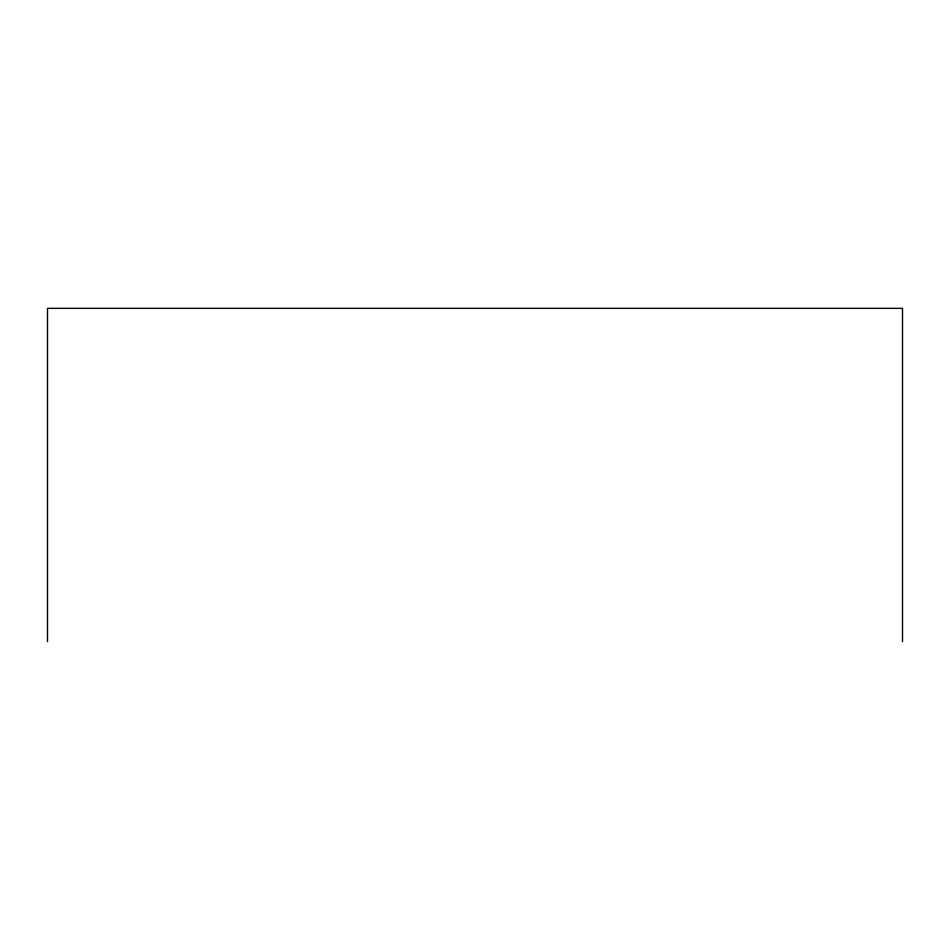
<?xml version="1.0" encoding="UTF-8"?>
<svg xmlns="http://www.w3.org/2000/svg" width="950" height="950" viewBox="0 0 950 950"><rect width="100%" height="100%" fill="white"/><g stroke="black" fill="none" stroke-linecap="round" stroke-linejoin="round"><path stroke-width="1.43" d="M902.5 641.654L902.5 308.346L47.5 308.346L47.5 641.654"/></g></svg>
